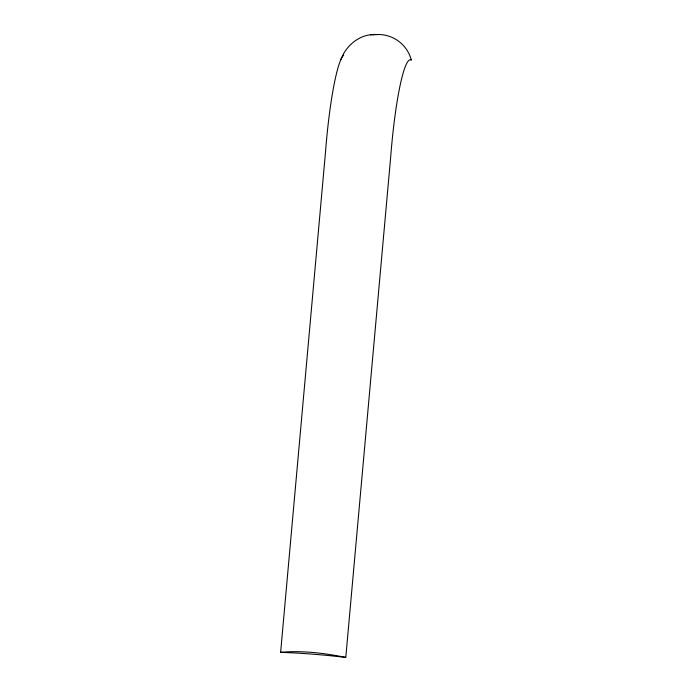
<?xml version="1.0" encoding="UTF-8"?>
<svg xmlns="http://www.w3.org/2000/svg" width="692" height="692" viewBox="0 0 692 692"><rect width="100%" height="100%" fill="white"/><g stroke="black" fill="none" stroke-linecap="round" stroke-linejoin="round"><path stroke-width="1.04" d="M373.749 34.773A34.92 34.505 -48.3 0 1 411.368 60.247A97.304 11.98 -85.5 0 0 390.695 156.868L345.792 657.4L329.331 655.627A82.357 7.655 5.1 0 0 295.908 653.023L280.632 652.314L325.534 151.782A97.304 11.98 -85.5 0 1 343.69 55.196M340.914 59.443C346.493 44.452 361.276 32.956 377.745 34.643M280.632 652.314C302.309 650.359 324.496 653.153 345.792 657.4M370.384 34.816L373.481 34.773"/></g></svg>
